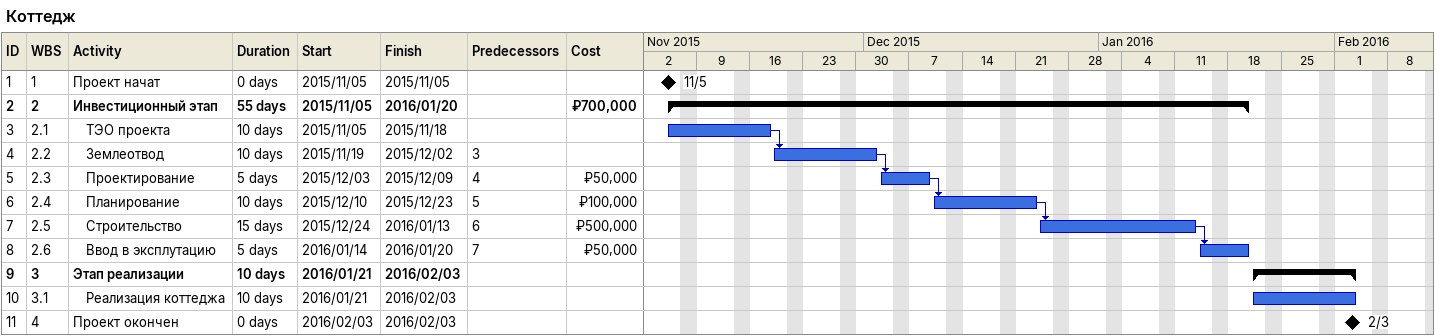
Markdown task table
Коттедж

| ID | WBS | Task | Duration | Start | Finish | Predecessors | Cost (₽) |
|---|---|---|---|---|---|---|---|
| 1 | 1 | Проект начат | 0d | 2015-11-05 | 2015-11-05 |  |  |
| 2 | 2 | **Инвестиционный этап** | 55d | 2015-11-05 | 2016-01-20 |  | 700000 |
| 3 | 2.1 | ТЭО проекта | 10d | 2015-11-05 | 2015-11-18 |  |  |
| 4 | 2.2 | Землеотвод | 10d | 2015-11-19 | 2015-12-02 | 3 |  |
| 5 | 2.3 | Проектирование | 5d | 2015-12-03 | 2015-12-09 | 4 | 50000 |
| 6 | 2.4 | Планирование | 10d | 2015-12-10 | 2015-12-23 | 5 | 100000 |
| 7 | 2.5 | Строительство | 15d | 2015-12-24 | 2016-01-13 | 6 | 500000 |
| 8 | 2.6 | Ввод в эксплутацию | 5d | 2016-01-14 | 2016-01-20 | 7 | 50000 |
| 9 | 3 | **Этап реализации** | 10d | 2016-01-21 | 2016-02-03 |  |  |
| 10 | 3.1 | Реализация коттеджа | 10d | 2016-01-21 | 2016-02-03 |  |  |
| 11 | 4 | Проект окончен | 0d | 2016-02-03 | 2016-02-03 |  |  |
